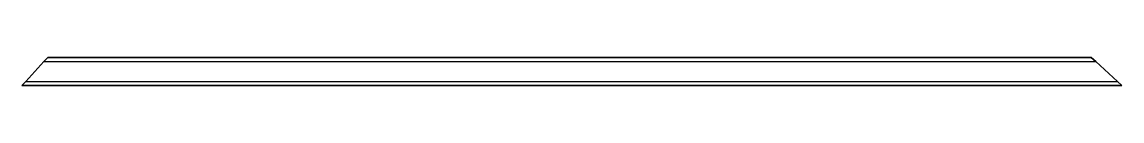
# Model space of a CAD drawing. Header units: millimetres. Extents: x 0 to 1169, y 0 to 30.
import ezdxf

# ---------------------------------------------------------------- set-up
doc = ezdxf.new("R2010")
doc.units = ezdxf.units.MM
doc.layers.add('SIMUMAK Visible (ISO)', color=7, linetype='Continuous', lineweight=35)
doc.layers.add('SIMUMAK Visible Narrow (ISO)', color=7, linetype='Continuous', lineweight=25)

# ---------------------------------------------------------------- blocks, each defined once
blk = doc.blocks.new('DIN 30 x 30 x 3 00000005_Sheet_5_2586A')
at = {"layer": 'SIMUMAK Visible (ISO)'}
for p, q in [((-561.4, 10.5), (-557.2, 15)), ((-557.2, 15), (552, 15)), ((552, 15), (556.9, 10.5)), ((-561.4, 10.5), (-580.6, -10.5)), ((579.8, -10.5), (556.9, 10.5)), ((-584.7, -15), (-580.6, -10.5)), ((579.8, -10.5), (584.7, -15)), ((-584.7, -15), (584.7, -15))]:
    blk.add_line(p, q, dxfattribs=at)
at = {"layer": 'SIMUMAK Visible Narrow (ISO)'}
for p, q in [((-561.4, 10.5), (556.9, 10.5)), ((-580.6, -10.5), (579.8, -10.5))]:
    blk.add_line(p, q, dxfattribs=at)

msp = doc.modelspace()

# ---------------------------------------------------------------- block references
msp.add_blockref('DIN 30 x 30 x 3 00000005_Sheet_5_2586A', (584.7, 15))

doc.saveas('drawing.dxf')
